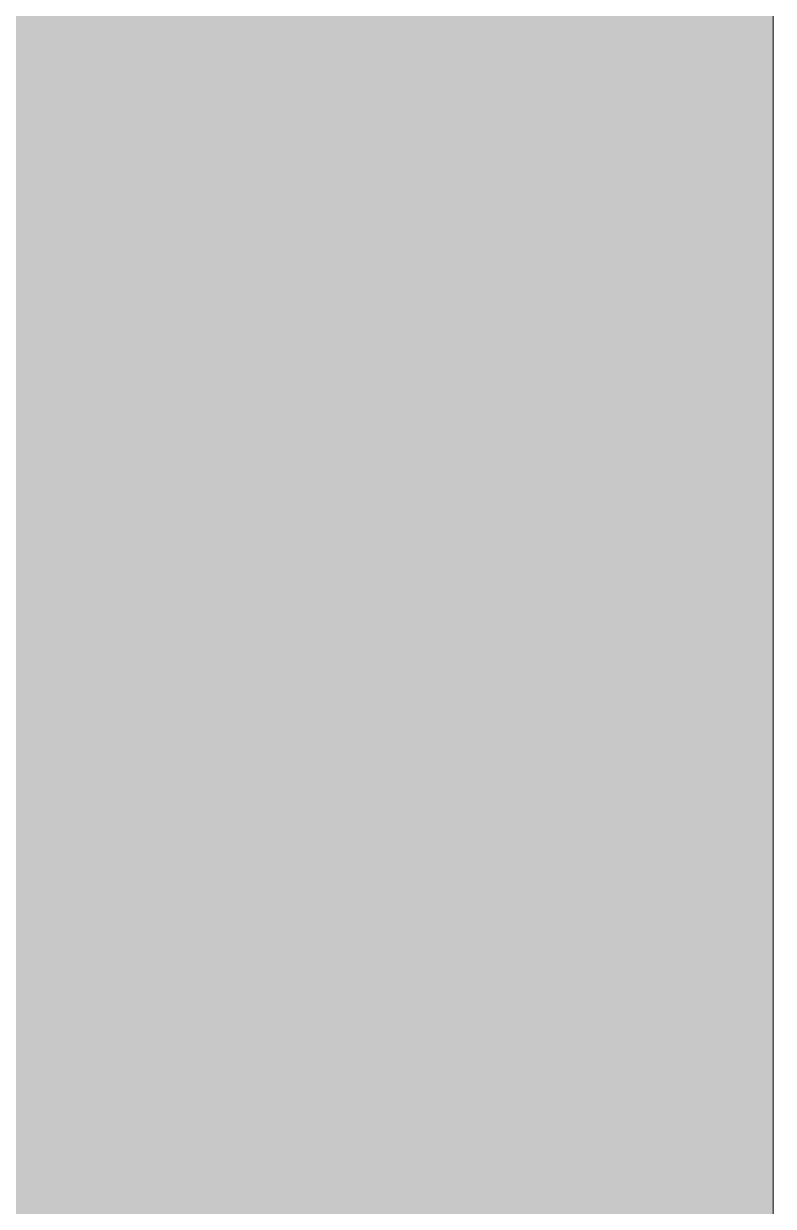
# Model space of a CAD drawing. Header units: inches. Extents: x 899 to 4491, y -721 to 1008.
# Drawn here: x 2181.25 to 2187.09, y 416.38 to 425.6 of the extents above; entities that cross this region are included whole.
import ezdxf

# ---------------------------------------------------------------- set-up
doc = ezdxf.new("R2010")
doc.units = ezdxf.units.IN
doc.header["$MEASUREMENT"] = 0
doc.layers.add('A-WALL', color=113, linetype='Continuous', lineweight=13)
doc.layers.add('A-WALL-PATT', color=111, linetype='Continuous', lineweight=13)

msp = doc.modelspace()

# ---------------------------------------------------------------- hatches: boundary and pattern name
at = {"layer": 'A-WALL-PATT'}
h = msp.add_hatch(color=250, dxfattribs=at)
h.paths.add_polyline_path([(2179.3771, -146.3435), (2187.0877, -146.3435), (2187.0877, 124.0267), (2173.2127, 124.0267), (2173.2127, -146.3435)], flags=0)
h.paths.add_polyline_path([(2174.2127, 196.0267), (2187.0877, 196.0267), (2187.0877, 218.3585), (2184.7865, 218.3585), (2184.7865, 218.4817), (2185.9115, 218.4835), (2185.9115, 219.7298), (2186.0365, 219.7298), (2186.0365, 271.7371), (2185.9115, 271.7371), (2185.9115, 274.3585), (2187.0877, 274.3585), (2187.0877, 340.5325), (2183.1502, 340.5325), (2183.1502, 342.5325), (2185.1502, 342.5325), (2185.1502, 356.4734), (2184.6502, 356.4734), (2184.6502, 350.5325), (2183.1502, 350.5325), (2183.1502, 390.4734), (2184.6502, 390.4734), (2184.6502, 384.5325), (2185.1502, 384.5325), (2185.1502, 398.4734), (2183.1502, 398.4734), (2183.1502, 400.4734), (2187.0877, 400.4734), (2187.0877, 480.9109), (2173.2127, 480.9109), (2173.2127, 196.0267)], flags=0)
h.paths.add_polyline_path([(2187.0365, 218.4835), (2187.0365, 218.8585), (2186.0365, 218.8585), (2186.0365, 218.4835)], flags=0)
h.paths.add_polyline_path([(2187.0877, 219.7298), (2187.0877, 272.9835), (2186.0365, 272.9835), (2186.0365, 272.6085), (2187.0365, 272.6085), (2187.0365, 219.7298)], flags=0)
h.paths.add_polyline_path([(2185.1502, 358.4734), (2185.1502, 382.5325), (2184.6502, 382.5325), (2184.6502, 358.4734)], flags=0)

# ---------------------------------------------------------------- linework, layer by layer
at = {"layer": 'A-WALL', "color": 8, "lineweight": 20}
msp.add_line((2187.0877, 409.7391), (2187.0877, 467.0359), dxfattribs=at)

doc.saveas('drawing.dxf')
